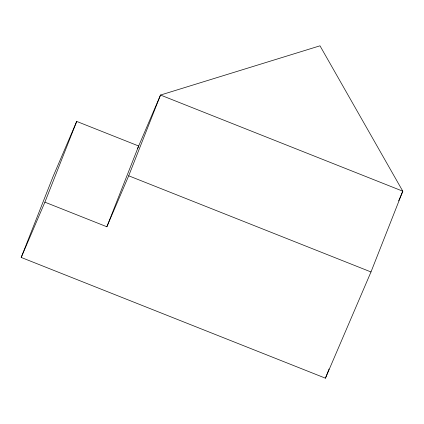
<?xml version="1.0" encoding="UTF-8"?>
<svg xmlns="http://www.w3.org/2000/svg" width="424" height="424" viewBox="0 0 424 424"><rect width="100%" height="100%" fill="white"/><g stroke="black" fill="none" stroke-linecap="round" stroke-linejoin="round"><path stroke-width="0.64" d="M21.2 257.447L53.011 176.691L76.712 121.418L138.664 146.004L106.859 226.761L44.902 202.168L21.2 257.447L325.436 378.187L370.989 271.954L402.8 191.198L319.988 45.813L160.516 95.045L137.641 148.395M44.902 202.168L76.712 121.418M106.859 226.761L128.705 175.801L160.516 95.045L402.8 191.198L398.655 200.865M325.436 378.187L329.051 369.007M128.705 175.801L370.989 271.954"/></g></svg>
